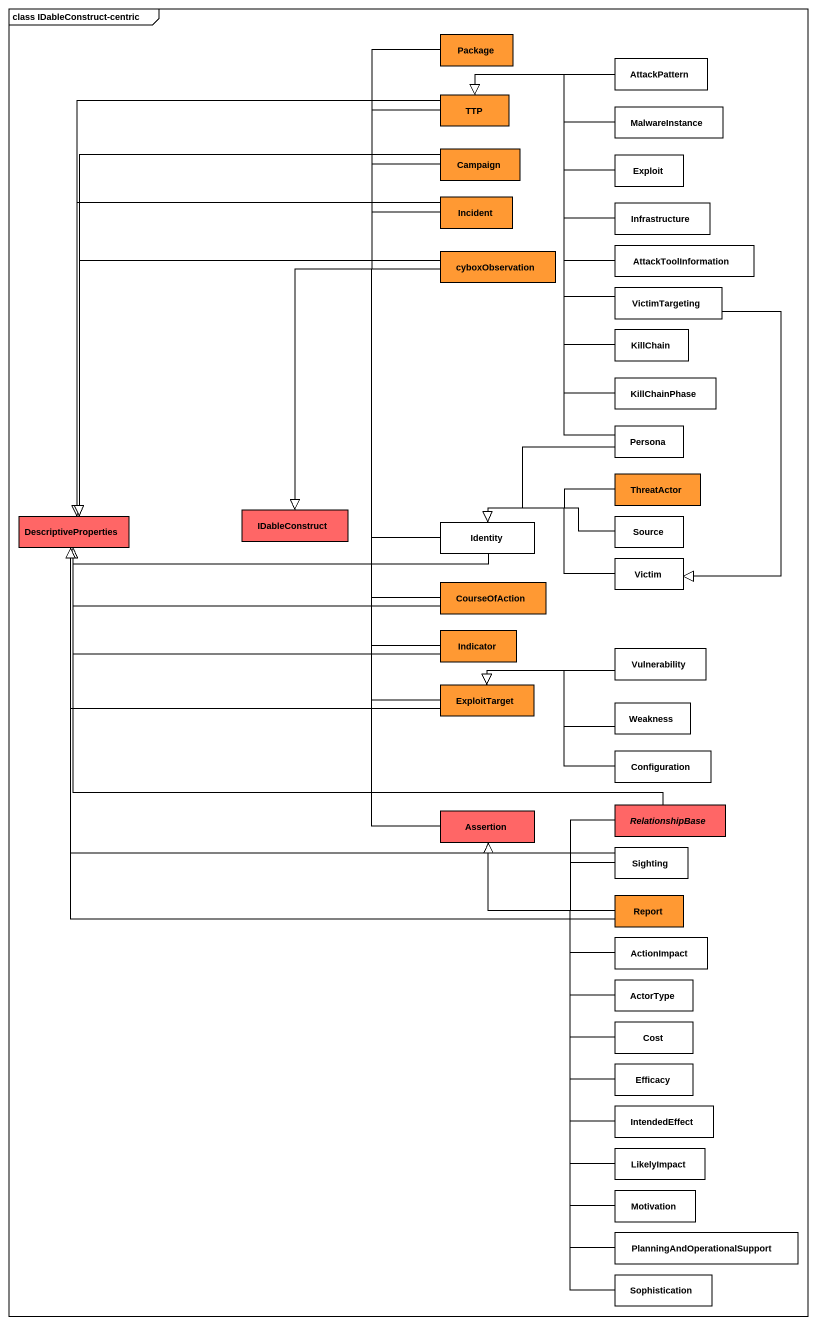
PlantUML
@startuml
mainframe class IDableConstruct-centric
hide circle
hide empty members
class "Package" as Package_ #FF9933
class AttackPattern
class TTP #FF9933
class MalwareInstance
class Campaign #FF9933
class Exploit
class Incident #FF9933
class Infrastructure
class cyboxObservation #FF9933
class AttackToolInformation
class VictimTargeting
class KillChain
class KillChainPhase
class Persona
class ThreatActor #FF9933
class IDableConstruct #FF6666
class DescriptiveProperties #FF6666
class Identity
class Source
class CourseOfAction #FF9933
class Victim
class Indicator #FF9933
class Vulnerability
class ExploitTarget #FF9933
class Weakness
class Configuration
class Assertion #FF6666
abstract class RelationshipBase #FF6666
class Sighting
class Report #FF9933
class ActionImpact
class ActorType
class Cost
class Efficacy
class IntendedEffect
class LikelyImpact
class Motivation
class "PlanningAndOperationalSupport" as PlanningAndOperationalSuppor
class Sophistication
Package_ --|> IDableConstruct
AttackPattern -left-|> TTP
TTP --|> IDableConstruct
TTP --|> DescriptiveProperties
MalwareInstance -left-|> TTP
Campaign --|> IDableConstruct
Campaign --|> DescriptiveProperties
Exploit -left-|> TTP
Incident --|> IDableConstruct
Incident --|> DescriptiveProperties
Infrastructure -left-|> TTP
cyboxObservation --|> IDableConstruct
cyboxObservation --|> DescriptiveProperties
AttackToolInformation -up-|> TTP
VictimTargeting -up-|> TTP
VictimTargeting --|> Victim
KillChain -up-|> TTP
KillChainPhase -up-|> TTP
Persona -up-|> TTP
Persona -left-|> Identity
ThreatActor -left-|> Identity
Identity -left-|> IDableConstruct
Identity -left-|> DescriptiveProperties
Source -left-|> Identity
CourseOfAction -left-|> IDableConstruct
CourseOfAction -left-|> DescriptiveProperties
Victim -left-|> Identity
Indicator -up-|> IDableConstruct
Indicator -left-|> DescriptiveProperties
Vulnerability -left-|> ExploitTarget
ExploitTarget -up-|> IDableConstruct
ExploitTarget -left-|> DescriptiveProperties
Weakness -left-|> ExploitTarget
Configuration -left-|> ExploitTarget
Assertion -up-|> IDableConstruct
RelationshipBase -left-|> DescriptiveProperties
RelationshipBase -left-|> Assertion
Sighting -left-|> DescriptiveProperties
Sighting -left-|> Assertion
Report -up-|> DescriptiveProperties
Report -left-|> Assertion
ActionImpact -up-|> Assertion
ActorType -up-|> Assertion
Cost -up-|> Assertion
Efficacy -up-|> Assertion
IntendedEffect -up-|> Assertion
LikelyImpact -up-|> Assertion
Motivation -up-|> Assertion
PlanningAndOperationalSuppor -up-|> Assertion
Sophistication -up-|> Assertion
@enduml
